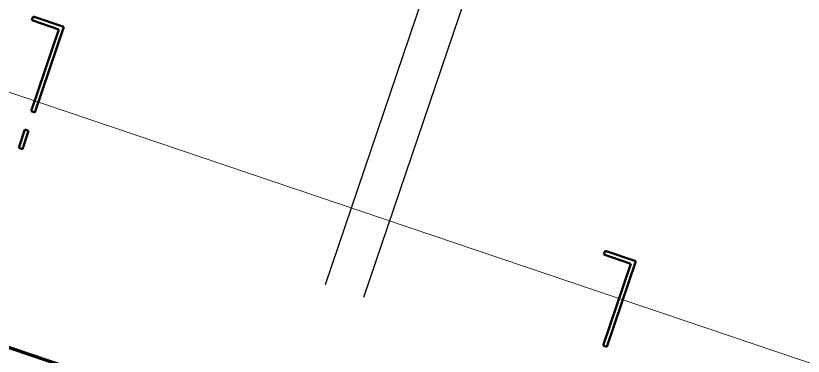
# Model space of a CAD drawing. Header units: metres. Extents: x 2661608 to 2661648.6, y 1209464.3 to 1209501.1.
# Drawn here: x 2661626.406 to 2661631.289, y 1209492.805 to 1209494.918 of the extents above; entities that cross this region are included whole.
import ezdxf

# ---------------------------------------------------------------- set-up
doc = ezdxf.new("R2010")
doc.units = ezdxf.units.M
doc.linetypes.add('AUSGEZOGEN', pattern=[0])
for name, color, linetype, lineweight in [('TB_639', 7, 'AUSGEZOGEN', 25), ('TB_641', 7, 'AUSGEZOGEN', 25), ('TB_642', 7, 'AUSGEZOGEN', 25), ('TB_649', 7, 'AUSGEZOGEN', 25)]:
    doc.layers.add(name, color=color, linetype=linetype, lineweight=lineweight)

msp = doc.modelspace()

# ---------------------------------------------------------------- linework, layer by layer
at = {"layer": 'TB_639', "color": 191, "linetype": 'AUSGEZOGEN', "lineweight": 13, "transparency": 33554687}
msp.add_line((2661618.0879, 1209497.2463), (2661645.381, 1209488.0056), dxfattribs=at)
at = {"layer": 'TB_641', "color": 7, "linetype": 'AUSGEZOGEN', "lineweight": 50, "transparency": 33554687}
msp.add_line((2661634.2583, 1209490.1878), (2661617.6069, 1209495.8255), dxfattribs=at)
at = {"layer": 'TB_642', "color": 7, "linetype": 'AUSGEZOGEN', "lineweight": 70, "transparency": 33554687}
msp.add_line((2661617.6069, 1209495.8255), (2661644.9, 1209486.5848), dxfattribs=at)
at = {"layer": 'TB_649', "color": 7, "linetype": 'AUSGEZOGEN', "lineweight": 25, "transparency": 33554687}
for p, q in [((2661628.3276, 1209493.2515), (2661629.3298, 1209496.2115)), ((2661628.3276, 1209493.2515), (2661629.3298, 1209496.2115)), ((2661628.5644, 1209493.1714), (2661629.5666, 1209496.1313)), ((2661628.5644, 1209493.1714), (2661629.5666, 1209496.1313)), ((2661628.3276, 1209493.2515), (2661629.1775, 1209495.7616))]:
    msp.add_line(p, q, dxfattribs=at)
at = {"layer": 'TB_649', "color": 7, "linetype": 'AUSGEZOGEN', "lineweight": 50, "transparency": 33554687}
for p, q in [((2661626.5145, 1209494.9126), (2661626.5068, 1209494.8899)), ((2661626.5068, 1209494.8899), (2661626.6735, 1209494.8335)), ((2661626.5145, 1209494.9126), (2661626.7039, 1209494.8485)), ((2661626.6735, 1209494.8335), (2661626.5016, 1209494.3258)), ((2661626.7039, 1209494.8485), (2661626.5243, 1209494.3181)), ((2661626.5016, 1209494.3258), (2661626.5243, 1209494.3181)), ((2661626.4631, 1209494.2121), (2661626.4246, 1209494.0984)), ((2661626.4859, 1209494.2044), (2661626.4474, 1209494.0907)), ((2661626.4859, 1209494.2044), (2661626.4631, 1209494.2121)), ((2661626.4246, 1209494.0984), (2661626.4474, 1209494.0907)), ((2661630.0606, 1209493.4586), (2661630.0529, 1209493.4359)), ((2661630.0529, 1209493.4359), (2661630.2196, 1209493.3795)), ((2661630.0606, 1209493.4586), (2661630.25, 1209493.3945)), ((2661630.2196, 1209493.3795), (2661630.0477, 1209492.8718)), ((2661630.25, 1209493.3945), (2661630.0705, 1209492.8641)), ((2661630.0477, 1209492.8718), (2661630.0705, 1209492.8641))]:
    msp.add_line(p, q, dxfattribs=at)

doc.saveas('drawing.dxf')
